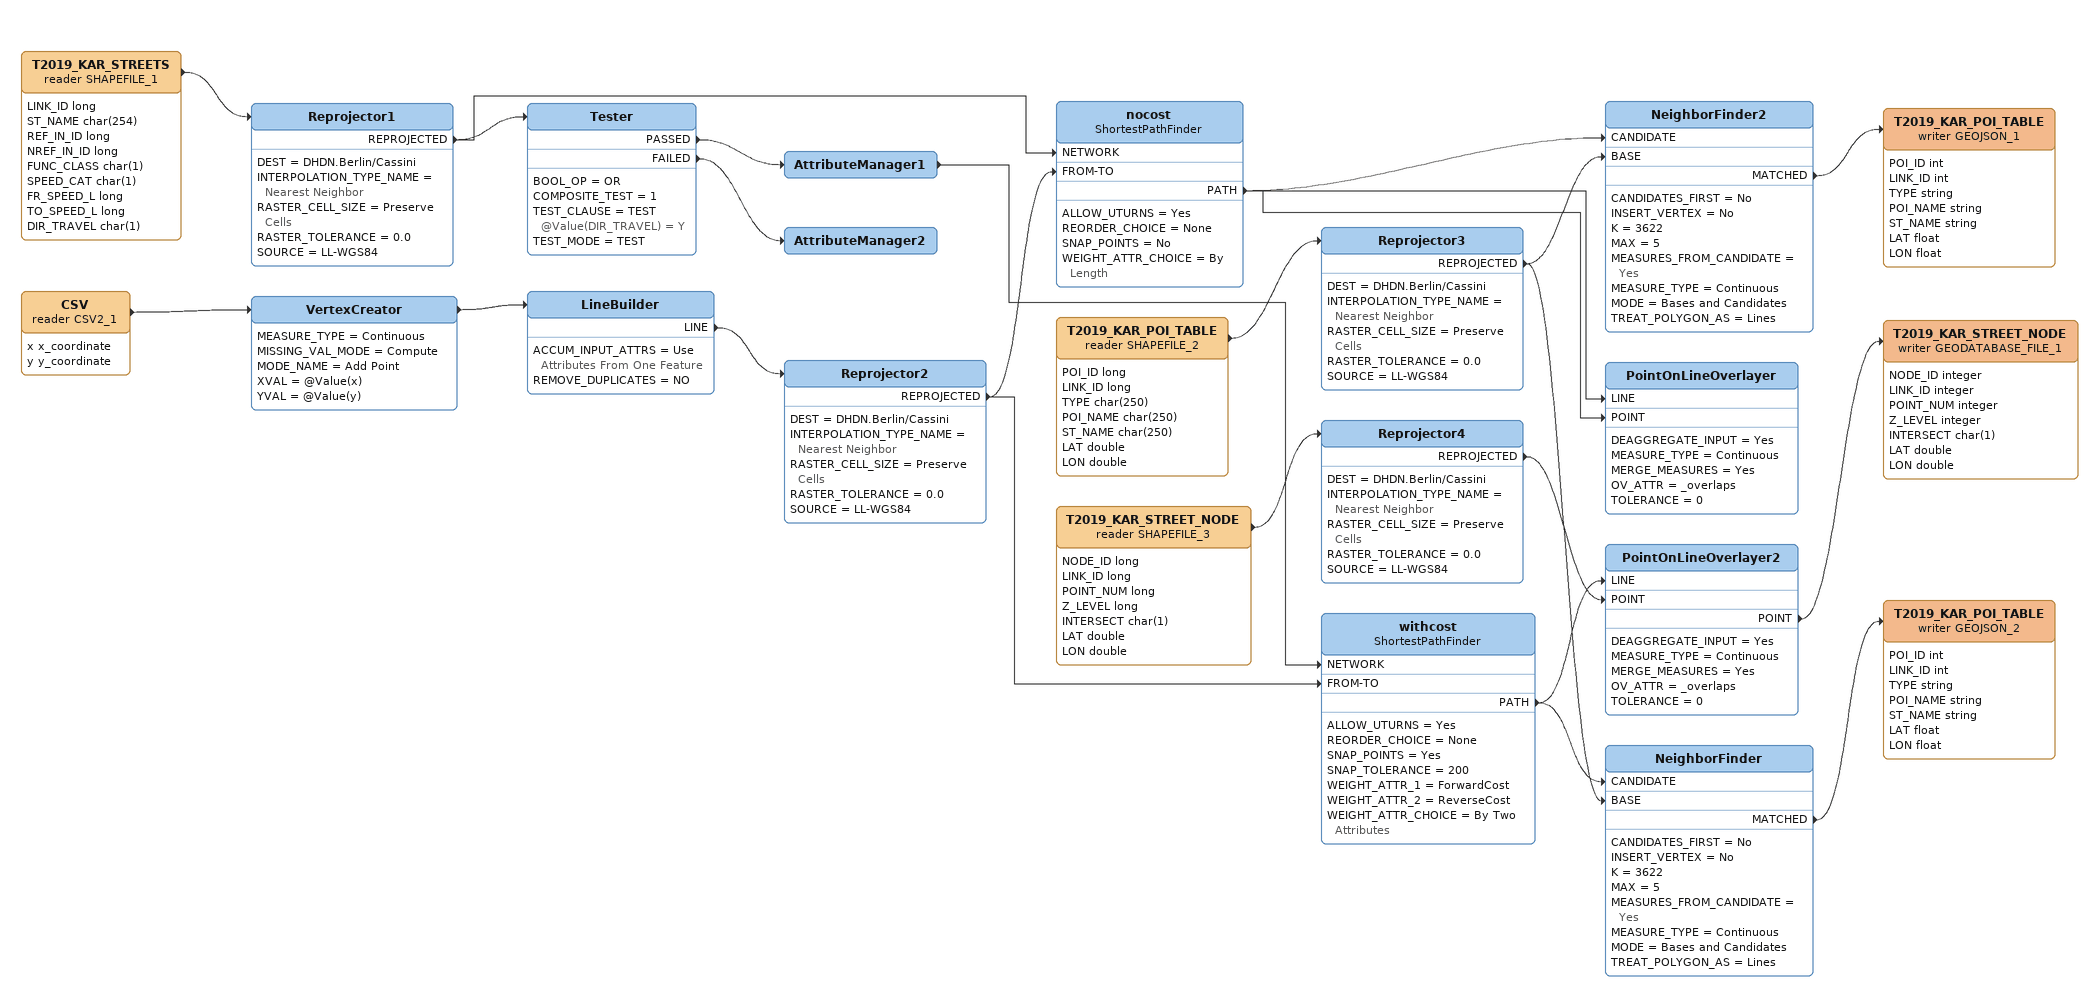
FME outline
T2019_KAR_STREETS (reader SHAPEFILE_1)
    attributes: LINK_ID long, ST_NAME char(254), REF_IN_ID long, NREF_IN_ID long, FUNC_CLASS char(1), SPEED_CAT char(1), FR_SPEED_L long, TO_SPEED_L long, DIR_TRAVEL char(1)
    -> Reprojector1
Reprojector1
    DEST = DHDN.Berlin/Cassini
    INTERPOLATION_TYPE_NAME = Nearest Neighbor
    RASTER_CELL_SIZE = Preserve Cells
    RASTER_TOLERANCE = 0.0
    SOURCE = LL-WGS84
    REPROJECTED -> Tester
    REPROJECTED -> nocost [NETWORK]
Tester
    BOOL_OP = OR
    COMPOSITE_TEST = 1
    TEST_CLAUSE = TEST @Value(DIR_TRAVEL) = Y
    TEST_MODE = TEST
    PASSED -> AttributeManager1
    FAILED -> AttributeManager2
AttributeManager1
    -> withcost [NETWORK]
AttributeManager2
CSV (reader CSV2_1)
    attributes: x x_coordinate, y y_coordinate
    -> VertexCreator
VertexCreator
    MEASURE_TYPE = Continuous
    MISSING_VAL_MODE = Compute
    MODE_NAME = Add Point
    XVAL = @Value(x)
    YVAL = @Value(y)
    -> LineBuilder
LineBuilder
    ACCUM_INPUT_ATTRS = Use Attributes From One Feature
    REMOVE_DUPLICATES = NO
    LINE -> Reprojector2
Reprojector2
    DEST = DHDN.Berlin/Cassini
    INTERPOLATION_TYPE_NAME = Nearest Neighbor
    RASTER_CELL_SIZE = Preserve Cells
    RASTER_TOLERANCE = 0.0
    SOURCE = LL-WGS84
    REPROJECTED -> nocost [FROM-TO]
    REPROJECTED -> withcost [FROM-TO]
nocost: ShortestPathFinder
    ALLOW_UTURNS = Yes
    REORDER_CHOICE = None
    SNAP_POINTS = No
    WEIGHT_ATTR_CHOICE = By Length
    PATH -> NeighborFinder2 [CANDIDATE]
    PATH -> PointOnLineOverlayer [LINE]
    PATH -> PointOnLineOverlayer [POINT]
PointOnLineOverlayer
    DEAGGREGATE_INPUT = Yes
    MEASURE_TYPE = Continuous
    MERGE_MEASURES = Yes
    OV_ATTR = _overlaps
    TOLERANCE = 0
withcost: ShortestPathFinder
    ALLOW_UTURNS = Yes
    REORDER_CHOICE = None
    SNAP_POINTS = Yes
    SNAP_TOLERANCE = 200
    WEIGHT_ATTR_1 = ForwardCost
    WEIGHT_ATTR_2 = ReverseCost
    WEIGHT_ATTR_CHOICE = By Two Attributes
    PATH -> PointOnLineOverlayer2 [LINE]
    PATH -> NeighborFinder [CANDIDATE]
T2019_KAR_POI_TABLE (reader SHAPEFILE_2)
    attributes: POI_ID long, LINK_ID long, TYPE char(250), POI_NAME char(250), ST_NAME char(250), LAT double, LON double
    -> Reprojector3
Reprojector3
    DEST = DHDN.Berlin/Cassini
    INTERPOLATION_TYPE_NAME = Nearest Neighbor
    RASTER_CELL_SIZE = Preserve Cells
    RASTER_TOLERANCE = 0.0
    SOURCE = LL-WGS84
    REPROJECTED -> NeighborFinder [BASE]
    REPROJECTED -> NeighborFinder2 [BASE]
NeighborFinder2
    CANDIDATES_FIRST = No
    INSERT_VERTEX = No
    K = 3622
    MAX = 5
    MEASURES_FROM_CANDIDATE = Yes
    MEASURE_TYPE = Continuous
    MODE = Bases and Candidates
    TREAT_POLYGON_AS = Lines
    MATCHED -> T2019_KAR_POI_TABLE (writer GEOJSON_1)
T2019_KAR_POI_TABLE (writer GEOJSON_1)
    attributes: POI_ID int, LINK_ID int, TYPE string, POI_NAME string, ST_NAME string, LAT float, LON float
NeighborFinder
    CANDIDATES_FIRST = No
    INSERT_VERTEX = No
    K = 3622
    MAX = 5
    MEASURES_FROM_CANDIDATE = Yes
    MEASURE_TYPE = Continuous
    MODE = Bases and Candidates
    TREAT_POLYGON_AS = Lines
    MATCHED -> T2019_KAR_POI_TABLE (writer GEOJSON_2)
T2019_KAR_POI_TABLE (writer GEOJSON_2)
    attributes: POI_ID int, LINK_ID int, TYPE string, POI_NAME string, ST_NAME string, LAT float, LON float
T2019_KAR_STREET_NODE (reader SHAPEFILE_3)
    attributes: NODE_ID long, LINK_ID long, POINT_NUM long, Z_LEVEL long, INTERSECT char(1), LAT double, LON double
    -> Reprojector4
Reprojector4
    DEST = DHDN.Berlin/Cassini
    INTERPOLATION_TYPE_NAME = Nearest Neighbor
    RASTER_CELL_SIZE = Preserve Cells
    RASTER_TOLERANCE = 0.0
    SOURCE = LL-WGS84
    REPROJECTED -> PointOnLineOverlayer2 [POINT]
PointOnLineOverlayer2
    DEAGGREGATE_INPUT = Yes
    MEASURE_TYPE = Continuous
    MERGE_MEASURES = Yes
    OV_ATTR = _overlaps
    TOLERANCE = 0
    POINT -> T2019_KAR_STREET_NODE (writer GEODATABASE_FILE_1)
T2019_KAR_STREET_NODE (writer GEODATABASE_FILE_1)
    attributes: NODE_ID integer, LINK_ID integer, POINT_NUM integer, Z_LEVEL integer, INTERSECT char(1), LAT double, LON double
